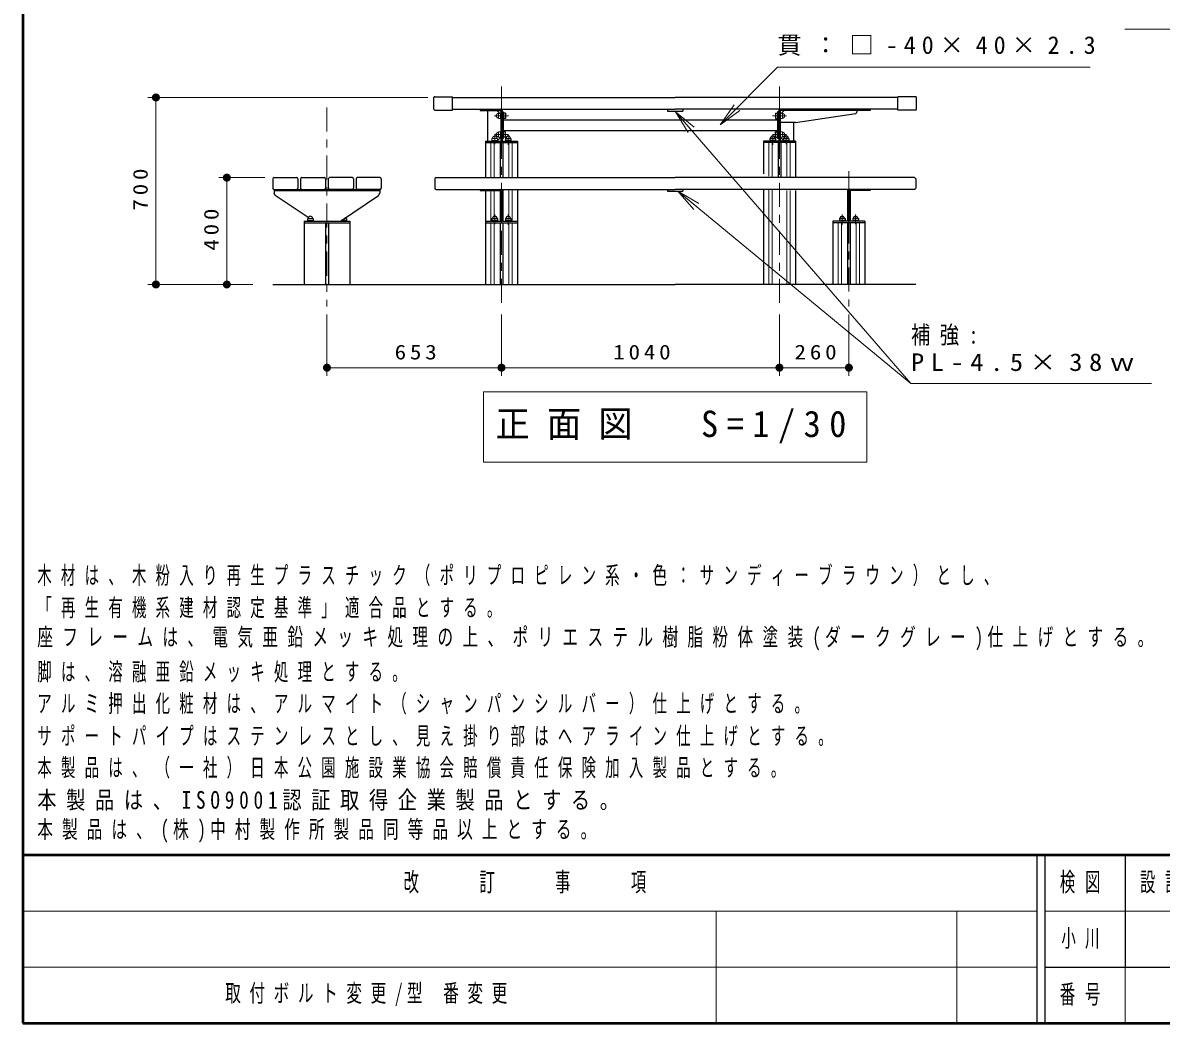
# Model space of a CAD drawing. Units: millimetres on the paper, with parts at other scales. Extents: x -365 to 0, y 0 to 257.
# Drawn here: x -365 to -223, y 0 to 124.8 of the extents above; entities that cross this region are included whole.
import ezdxf

# ---------------------------------------------------------------- set-up
doc = ezdxf.new("R2010")
doc.units = ezdxf.units.MM
doc.linetypes.add('USER1', pattern=[4.5, 2.5, -2])
doc.linetypes.add('USER2', pattern=[6, 3, -1, 1, -1])
doc.layers.add('LY_1', color=7, linetype='Continuous', lineweight=25)
doc.layers.add('LY_4', color=7, linetype='Continuous', lineweight=13)
doc.styles.add('ＭＳ ゴシック', font='')
doc.styles.get('ＭＳ ゴシック').set_extended_font_data('MS Gothic')

# ---------------------------------------------------------------- blocks, each defined once
blk = doc.blocks.new('filled_dot')
at = {"color": 0, "linetype": 'Continuous', "lineweight": -2, "const_width": 1.25}
blk.add_lwpolyline([(-0.625, 0, 1), (0.625, 0, 1)], format="xyb", close=True, dxfattribs=at)

msp = doc.modelspace()

# ---------------------------------------------------------------- linework, layer by layer
at = {"layer": 'LY_1', "linetype": 'USER2', "lineweight": 13}
for p, q in [((-305.288, 116.884), (-305.288, 89.455)), ((-270.622, 116.884), (-270.622, 89.455)), ((-327.055, 114.285), (-327.055, 89.455)), ((-306.154, 113.234), (-304.433, 113.234)), ((-269.756, 113.234), (-271.477, 113.234)), ((-306.154, 110.901), (-304.433, 110.901)), ((-306.122, 110.935), (-306.122, 109.709)), ((-304.455, 110.935), (-304.455, 109.616)), ((-269.756, 110.901), (-271.477, 110.901)), ((-271.455, 110.935), (-271.455, 109.616)), ((-269.788, 110.935), (-269.788, 109.709)), ((-261.955, 106.312), (-261.955, 89.455)), ((-306.122, 100.935), (-306.122, 99.709)), ((-304.455, 100.935), (-304.455, 99.616)), ((-262.788, 100.935), (-262.788, 99.616)), ((-261.122, 100.935), (-261.122, 99.709))]:
    msp.add_line(p, q, dxfattribs=at)
at = {"layer": 'LY_1', "lineweight": 13}
for p, q in [((-314.455, 115.518), (-349.39, 115.518)), ((-348.39, 92.184), (-348.39, 115.518)), ((-283.586, 113.739), (-281.622, 111.471)), ((-283.586, 113.739), (-281.244, 111.798)), ((-282, 111.144), (-283.586, 113.739)), ((-283.586, 113.739), (-254.212, 79.824)), ((-278.032, 112.116), (-276.265, 114.591)), ((-278.032, 112.116), (-275.911, 114.237)), ((-275.557, 113.884), (-278.032, 112.116)), ((-306.622, 109.884), (-306.622, 105.518)), ((-306.211, 109.884), (-306.211, 105.518)), ((-304.365, 109.884), (-304.365, 105.518)), ((-303.955, 109.884), (-303.955, 105.518)), ((-271.955, 109.884), (-271.955, 105.718)), ((-271.545, 109.884), (-271.545, 105.518)), ((-269.698, 109.884), (-269.698, 105.518)), ((-269.288, 109.884), (-269.288, 105.518)), ((-334.822, 105.518), (-340.545, 105.518)), ((-339.545, 92.184), (-339.545, 105.518)), ((-306.622, 103.901), (-306.622, 100.084)), ((-306.211, 103.901), (-306.211, 100.686)), ((-304.365, 104.051), (-304.365, 100.686)), ((-303.955, 104.051), (-303.955, 100.084)), ((-283.297, 103.825), (-280.983, 101.916)), ((-283.297, 103.825), (-280.665, 102.302)), ((-281.302, 101.53), (-283.297, 103.825)), ((-271.955, 104.051), (-271.955, 92.184)), ((-271.545, 104.051), (-271.545, 92.184)), ((-269.698, 103.901), (-269.698, 92.184)), ((-269.288, 103.901), (-269.288, 92.184)), ((-306.622, 99.884), (-306.622, 92.184)), ((-306.211, 99.884), (-306.211, 92.184)), ((-304.365, 99.884), (-304.365, 92.184)), ((-303.955, 99.884), (-303.955, 92.184)), ((-263.288, 99.884), (-263.288, 92.184)), ((-262.878, 99.884), (-262.878, 92.184)), ((-261.032, 99.884), (-261.032, 92.184)), ((-260.622, 99.884), (-260.622, 92.184)), ((-336.288, 92.184), (-349.39, 92.184)), ((-336.288, 92.184), (-340.545, 92.184)), ((-327.055, 88.455), (-327.055, 80.804)), ((-305.288, 88.455), (-305.288, 80.804)), ((-305.288, 88.455), (-305.288, 80.804)), ((-270.622, 88.455), (-270.622, 80.804)), ((-261.955, 88.455), (-261.955, 80.804)), ((-305.288, 81.804), (-327.055, 81.804)), ((-270.622, 81.804), (-305.288, 81.804)), ((-261.955, 81.804), (-270.622, 81.804)), ((-307.522, 78.796), (-307.522, 69.996)), ((-259.722, 78.796), (-307.522, 78.796)), ((-259.722, 69.996), (-259.722, 78.796)), ((-307.522, 69.996), (-259.722, 69.996))]:
    msp.add_line(p, q, dxfattribs=at)
at = {"layer": 'LY_1'}
for p, q in [((-313.722, 114.051), (-313.722, 115.518)), ((-313.622, 115.618), (-311.388, 115.618)), ((-311.388, 113.951), (-311.388, 115.618)), ((-311.388, 115.518), (-283.622, 115.518)), ((-255.855, 115.518), (-283.622, 115.518)), ((-255.855, 113.951), (-255.855, 115.618)), ((-253.621, 115.618), (-255.855, 115.618)), ((-253.521, 114.051), (-253.521, 115.518)), ((-313.622, 113.951), (-311.388, 113.951)), ((-311.388, 114.051), (-283.622, 114.051)), ((-307.955, 114.051), (-307.955, 113.901)), ((-307.955, 113.901), (-305.363, 113.901)), ((-307.03, 113.901), (-307.03, 110.084)), ((-305.863, 113.901), (-305.363, 113.401)), ((-305.363, 113.901), (-305.363, 110.084)), ((-305.213, 113.901), (-305.213, 110.084)), ((-305.213, 113.734), (-305.063, 113.734)), ((-305.063, 113.734), (-305.063, 110.401)), ((-284.572, 114.051), (-284.572, 113.826)), ((-284.572, 113.826), (-282.672, 113.826)), ((-255.855, 114.051), (-283.622, 114.051)), ((-282.672, 114.051), (-282.672, 113.826)), ((-270.847, 113.734), (-270.847, 110.401)), ((-270.697, 113.734), (-270.847, 113.734)), ((-270.697, 113.901), (-270.697, 110.084)), ((-259.288, 113.901), (-270.547, 113.901)), ((-270.547, 113.901), (-270.547, 110.084)), ((-270.047, 113.901), (-270.547, 113.401)), ((-260.955, 113.901), (-260.955, 113.702)), ((-259.288, 114.051), (-259.288, 113.901)), ((-253.621, 113.951), (-255.855, 113.951)), ((-305.03, 113.584), (-305.063, 113.584)), ((-305.03, 112.884), (-305.063, 112.884)), ((-305.063, 112.734), (-270.847, 112.734)), ((-305.03, 113.584), (-305.03, 112.884)), ((-304.797, 113.568), (-305.03, 113.568)), ((-304.797, 112.901), (-305.03, 112.901)), ((-304.797, 113.568), (-304.797, 112.901)), ((-271.113, 113.568), (-270.88, 113.568)), ((-271.113, 113.568), (-271.113, 112.901)), ((-271.113, 112.901), (-270.88, 112.901)), ((-270.88, 113.584), (-270.847, 113.584)), ((-270.88, 113.584), (-270.88, 112.884)), ((-270.88, 112.884), (-270.847, 112.884)), ((-268.622, 112.401), (-270.547, 112.401)), ((-268.88, 112.362), (-268.88, 110.084)), ((-268.622, 112.401), (-261.086, 113.539)), ((-305.063, 111.401), (-270.847, 111.401)), ((-305.03, 111.251), (-305.063, 111.251)), ((-305.03, 110.551), (-305.03, 111.251)), ((-304.797, 111.234), (-305.03, 111.234)), ((-304.797, 110.568), (-304.797, 111.234)), ((-271.113, 110.568), (-271.113, 111.234)), ((-271.113, 111.234), (-270.88, 111.234)), ((-270.88, 110.551), (-270.88, 111.251)), ((-270.88, 111.251), (-270.847, 111.251)), ((-307.288, 110.084), (-307.288, 105.518)), ((-307.288, 110.084), (-303.288, 110.084)), ((-307.288, 109.884), (-303.288, 109.884)), ((-305.363, 110.584), (-305.863, 110.084)), ((-305.455, 109.884), (-305.455, 105.518)), ((-305.213, 110.401), (-305.063, 110.401)), ((-305.122, 109.884), (-305.122, 105.518)), ((-305.03, 110.551), (-305.063, 110.551)), ((-304.797, 110.568), (-305.03, 110.568)), ((-304.805, 110.418), (-304.105, 110.418)), ((-304.805, 110.418), (-304.805, 110.084)), ((-304.805, 110.151), (-304.105, 110.151)), ((-304.105, 110.418), (-304.105, 110.084)), ((-303.288, 110.084), (-303.288, 105.518)), ((-272.622, 110.084), (-272.622, 105.974)), ((-268.622, 110.084), (-272.622, 110.084)), ((-268.622, 109.884), (-272.622, 109.884)), ((-271.105, 110.418), (-271.805, 110.418)), ((-271.805, 110.418), (-271.805, 110.084)), ((-271.105, 110.151), (-271.805, 110.151)), ((-271.113, 110.568), (-270.88, 110.568)), ((-271.105, 110.418), (-271.105, 110.084)), ((-270.88, 110.551), (-270.847, 110.551)), ((-270.697, 110.401), (-270.847, 110.401)), ((-270.788, 109.884), (-270.788, 105.518)), ((-270.547, 110.584), (-270.047, 110.084)), ((-270.455, 109.884), (-270.455, 105.518)), ((-270.138, 110.418), (-270.138, 110.084)), ((-269.438, 110.418), (-270.138, 110.418)), ((-269.438, 110.151), (-270.138, 110.151)), ((-269.438, 110.418), (-269.438, 110.084)), ((-268.622, 110.084), (-268.622, 105.518)), ((-333.821, 105.351), (-333.821, 104.218)), ((-333.655, 105.518), (-330.855, 105.518)), ((-330.688, 105.351), (-330.688, 104.218)), ((-330.355, 105.351), (-330.355, 104.218)), ((-330.188, 105.518), (-327.388, 105.518)), ((-327.222, 105.351), (-327.222, 104.218)), ((-326.888, 105.351), (-326.888, 104.218)), ((-323.922, 105.518), (-326.722, 105.518)), ((-323.755, 105.351), (-323.755, 104.218)), ((-323.422, 105.351), (-323.422, 104.218)), ((-320.455, 105.518), (-323.255, 105.518)), ((-320.288, 105.351), (-320.288, 104.218)), ((-313.622, 105.351), (-313.622, 104.218)), ((-313.455, 105.518), (-283.622, 105.518)), ((-253.788, 105.518), (-283.622, 105.518)), ((-253.622, 105.351), (-253.622, 104.218)), ((-333.655, 104.051), (-330.855, 104.051)), ((-333.638, 104.051), (-320.388, 104.051)), ((-333.638, 104.051), (-333.638, 103.568)), ((-333.638, 103.901), (-320.472, 103.901)), ((-330.188, 104.051), (-327.388, 104.051)), ((-323.922, 104.051), (-326.722, 104.051)), ((-320.455, 104.051), (-323.255, 104.051)), ((-320.472, 104.051), (-320.472, 103.568)), ((-313.455, 104.051), (-283.622, 104.051)), ((-307.955, 104.051), (-307.955, 103.901)), ((-307.955, 103.901), (-305.363, 103.901)), ((-307.288, 103.901), (-307.288, 92.184)), ((-305.455, 103.901), (-305.455, 100.084)), ((-305.363, 103.901), (-305.363, 100.084)), ((-305.213, 103.901), (-305.213, 100.084)), ((-305.122, 104.051), (-305.122, 100.084)), ((-303.288, 104.051), (-303.288, 92.184)), ((-284.572, 104.051), (-284.572, 103.826)), ((-284.572, 103.826), (-282.672, 103.826)), ((-253.788, 104.051), (-283.622, 104.051)), ((-282.672, 104.051), (-282.672, 103.826)), ((-272.622, 104.051), (-272.622, 92.184)), ((-268.622, 103.901), (-268.622, 92.184)), ((-262.122, 104.051), (-262.122, 100.084)), ((-262.03, 103.901), (-262.03, 100.084)), ((-259.288, 103.901), (-261.88, 103.901)), ((-261.88, 103.901), (-261.88, 100.084)), ((-261.788, 103.901), (-261.788, 100.084)), ((-259.288, 104.051), (-259.288, 103.901)), ((-333.5, 103.308), (-333.638, 103.568)), ((-329.395, 100.538), (-333.5, 103.308)), ((-325.388, 100.084), (-320.61, 103.308)), ((-320.61, 103.308), (-320.472, 103.568)), ((-329.888, 100.084), (-324.222, 100.084)), ((-329.888, 100.084), (-329.888, 92.184)), ((-329.888, 99.884), (-324.222, 99.884)), ((-329.488, 100.418), (-329.488, 100.084)), ((-329.488, 100.418), (-328.788, 100.418)), ((-329.488, 100.151), (-328.788, 100.151)), ((-328.788, 100.418), (-328.788, 100.084)), ((-327.222, 99.884), (-327.222, 92.184)), ((-326.855, 99.884), (-326.855, 92.184)), ((-325.322, 100.129), (-325.322, 100.084)), ((-324.622, 100.151), (-325.289, 100.151)), ((-324.622, 100.418), (-324.894, 100.418)), ((-324.622, 100.418), (-324.622, 100.084)), ((-324.222, 100.084), (-324.222, 92.184)), ((-307.288, 100.084), (-303.288, 100.084)), ((-307.288, 99.884), (-303.288, 99.884)), ((-306.472, 100.418), (-306.472, 100.084)), ((-306.472, 100.418), (-305.772, 100.418)), ((-306.472, 100.151), (-305.772, 100.151)), ((-305.772, 100.418), (-305.772, 100.084)), ((-305.455, 99.884), (-305.455, 92.184)), ((-305.122, 99.884), (-305.122, 92.184)), ((-304.805, 100.418), (-304.105, 100.418)), ((-304.805, 100.418), (-304.805, 100.084)), ((-304.805, 100.151), (-304.105, 100.151)), ((-304.105, 100.418), (-304.105, 100.084)), ((-263.955, 100.084), (-263.955, 92.184)), ((-259.955, 100.084), (-263.955, 100.084)), ((-259.955, 99.884), (-263.955, 99.884)), ((-262.438, 100.418), (-263.138, 100.418)), ((-263.138, 100.418), (-263.138, 100.084)), ((-262.438, 100.151), (-263.138, 100.151)), ((-262.438, 100.418), (-262.438, 100.084)), ((-262.122, 99.884), (-262.122, 92.184)), ((-261.788, 99.884), (-261.788, 92.184)), ((-261.472, 100.418), (-261.472, 100.084)), ((-260.772, 100.418), (-261.472, 100.418)), ((-260.772, 100.151), (-261.472, 100.151)), ((-260.772, 100.418), (-260.772, 100.084)), ((-259.955, 100.084), (-259.955, 92.184)), ((-333.822, 92.184), (-283.622, 92.184)), ((-253.622, 92.184), (-283.622, 92.184))]:
    msp.add_line(p, q, dxfattribs=at)
at = {"layer": 'LY_1', "color": 211}
msp.add_line((-259.455, 115.518), (-259.788, 115.518), dxfattribs=at)
at = {"layer": 'LY_1', "linetype": 'USER1', "lineweight": 13}
for p, q in [((-305.663, 113.568), (-305.397, 113.568)), ((-305.663, 113.568), (-305.663, 112.901)), ((-305.663, 112.901), (-305.397, 112.901)), ((-305.397, 113.584), (-305.363, 113.584)), ((-305.397, 113.584), (-305.397, 112.884)), ((-305.397, 112.884), (-305.363, 112.884)), ((-270.513, 113.584), (-270.547, 113.584)), ((-270.513, 112.884), (-270.547, 112.884)), ((-270.513, 113.584), (-270.513, 112.884)), ((-270.247, 113.568), (-270.513, 113.568)), ((-270.247, 112.901), (-270.513, 112.901)), ((-270.247, 113.568), (-270.247, 112.901)), ((-305.663, 111.234), (-305.397, 111.234)), ((-305.663, 110.568), (-305.663, 111.234)), ((-305.397, 111.251), (-305.363, 111.251)), ((-305.397, 110.551), (-305.397, 111.251)), ((-270.513, 111.251), (-270.547, 111.251)), ((-270.513, 110.551), (-270.513, 111.251)), ((-270.247, 111.234), (-270.513, 111.234)), ((-270.247, 110.568), (-270.247, 111.234)), ((-306.472, 110.418), (-306.472, 110.084)), ((-306.472, 110.418), (-305.772, 110.418)), ((-306.472, 110.151), (-305.772, 110.151)), ((-305.772, 110.418), (-305.772, 110.084)), ((-305.663, 110.568), (-305.397, 110.568)), ((-305.397, 110.551), (-305.363, 110.551)), ((-270.513, 110.551), (-270.547, 110.551)), ((-270.247, 110.568), (-270.513, 110.568))]:
    msp.add_line(p, q, dxfattribs=at)
at = {"layer": 'LY_1', "lineweight": 13}
for points in [[(-185.751, 95.465), (-203.364, 124.03), (-227.523, 124.03)], [(-278.032, 112.116), (-270.856, 119.292), (-231.856, 119.292)], [(-283.297, 103.825), (-254.212, 79.824), (-224.212, 79.824)]]:
    msp.add_lwpolyline(points, dxfattribs=at)
at = {"layer": 'LY_1'}
for centre, radius, start, end in [((-313.622, 115.518), 0.1, 90, 180), ((-253.621, 115.518), 0.1, 0, 90), ((-313.622, 114.051), 0.1, 180, 270), ((-305.363, 113.901), 0.15, 0, 90), ((-270.547, 113.901), 0.15, 90, 180), ((-261.122, 113.702), 0.167, 282.26474, 0), ((-253.621, 114.051), 0.1, 270, 0), ((-304.455, 110.418), 0.283, 0, 180), ((-271.455, 110.418), 0.283, 360, 180), ((-269.788, 110.418), 0.283, 360, 180), ((-333.655, 105.351), 0.167, 90, 180), ((-330.855, 105.351), 0.167, 0, 90), ((-330.188, 105.351), 0.167, 90, 180), ((-327.388, 105.351), 0.167, 0, 90), ((-326.722, 105.351), 0.167, 90, 180), ((-323.922, 105.351), 0.167, 360, 90), ((-323.255, 105.351), 0.167, 90, 180), ((-320.455, 105.351), 0.167, 360, 90), ((-313.455, 105.351), 0.167, 90, 180), ((-253.788, 105.351), 0.167, 360, 90), ((-333.655, 104.218), 0.167, 179.99999, 270), ((-330.855, 104.218), 0.167, 270, 0), ((-330.188, 104.218), 0.167, 179.99999, 270), ((-327.388, 104.218), 0.167, 270, 0), ((-326.722, 104.218), 0.167, 180, 270), ((-323.922, 104.218), 0.167, 270, 0.00001), ((-323.255, 104.218), 0.167, 180, 270), ((-320.455, 104.218), 0.167, 270, 0.00001), ((-313.455, 104.218), 0.167, 179.99999, 270), ((-305.363, 103.901), 0.15, 0, 90), ((-261.88, 103.901), 0.15, 90, 180), ((-253.788, 104.218), 0.167, 270, 0.00001), ((-329.138, 100.418), 0.283, 359.99999, 179.99999), ((-324.972, 100.418), 0.283, 0.00001, 25.20722), ((-306.122, 100.418), 0.283, 0, 180), ((-304.455, 100.418), 0.283, 0, 180), ((-262.788, 100.418), 0.283, 360, 180), ((-261.122, 100.418), 0.283, 360, 180)]:
    msp.add_arc(centre, radius, start, end, dxfattribs=at)
at = {"layer": 'LY_1', "linetype": 'USER1', "lineweight": 13}
for centre, start, end in [((-305.663, 113.234), 89.99999, 270), ((-270.247, 113.234), 270, 90), ((-305.663, 110.901), 89.99999, 270), ((-270.247, 110.901), 270, 90), ((-306.122, 110.418), 0, 180)]:
    msp.add_arc(centre, 0.283, start, end, dxfattribs=at)
at = {"layer": 'LY_4', "lineweight": 50}
for p, q in [((-365, 257), (-365, 0)), ((-365, 21), (0, 21)), ((-365, 0), (0, 0))]:
    msp.add_line(p, q, dxfattribs=at)
at = {"layer": 'LY_4', "color": 211, "lineweight": 25}
for p, q in [((-238.5, 21), (-238.5, 0)), ((-237.5, 21), (-237.5, 0)), ((-227.5, 21), (-227.5, 7)), ((-237.5, 7), (0, 7))]:
    msp.add_line(p, q, dxfattribs=at)
at = {"layer": 'LY_4'}
for p, q in [((-365, 14), (-238.5, 14)), ((-278.5, 14), (-278.5, 0)), ((-248.5, 14), (-248.5, 0)), ((-237.5, 14), (-182.5, 14)), ((-365, 7), (-238.5, 7)), ((-227.5, 7), (-227.5, 0))]:
    msp.add_line(p, q, dxfattribs=at)

# ---------------------------------------------------------------- block references
at = {"layer": 'LY_1', "lineweight": 13, "xscale": 0.4, "yscale": 0.4}
for p, rotation in [((-348.39, 115.518), 270), ((-339.545, 105.518), 270), ((-348.39, 92.184), 90), ((-339.545, 92.184), 90), ((-305.288, 81.804), 180), ((-270.622, 81.804), 180), ((-261.955, 81.804), 180)]:
    msp.add_blockref('filled_dot', p, dxfattribs=dict(at, rotation=rotation))
for p in [(-327.055, 81.804), (-305.288, 81.804), (-270.622, 81.804)]:
    msp.add_blockref('filled_dot', p, dxfattribs=at)

# ---------------------------------------------------------------- texts
at = {"layer": 'LY_1', "style": 'ＭＳ ゴシック'}
for s, insert, char_height, attachment_point in [('\\T1.5;貫：□-40×40×2.3', (-270.856, 121.942), 2.199, 4), ('\\T1.5;\\W0.8;補強:', (-254.212, 85.774), 2.199, 4), ('\\T1.33;\\W1.15;653', (-315.755, 82.804), 1.833, 8), ('\\T1.33;\\W1.15;1040', (-287.534, 82.804), 1.833, 8), ('\\T1.33;\\W1.15;260', (-265.873, 82.804), 1.833, 8), ('\\T1.5;\\W1.1;PL-4.5×38ｗ', (-254.212, 82.474), 2.199, 4), ('\\T1.5;\\W0.95;正面図\u3000S=1/30', (-283.622, 74.396), 3.299, 5), ('\\T1.64;\\W0.6;木材は、木粉入り再生プラスチック（ポリプロピレン系・色：サンディーブラウン）とし、', (-363.187, 54.525), 2.199, 7), ('\\T1.64;\\W0.6;「再生有機系建材認定基準」適合品とする。', (-363.187, 50.525), 2.199, 7), ('\\T1.6;\\W0.65;座フレームは、電気亜鉛メッキ処理の上、ポリエステル樹脂粉体塗装(ダークグレー)仕上げとする。', (-363.187, 46.525), 2.199, 7), ('\\T1.64;\\W0.6;脚は、溶融亜鉛メッキ処理とする。', (-363.187, 42.525), 2.199, 7), ('\\T1.64;\\W0.6;アルミ押出化粧材は、アルマイト（シャンパンシルバー）仕上げとする。', (-363.187, 38.525), 2.199, 7), ('\\T1.64;\\W0.6;サポートパイプはステンレスとし、見え掛り部はヘアライン仕上げとする。', (-363.187, 34.525), 2.199, 7), ('\\T1.64;\\W0.6;本製品は、（一社）日本公園施設業協会賠償責任保険加入製品とする。', (-363.187, 30.525), 2.199, 7), ('\\T1.5;\\W0.8;本製品は、ISO9001認証取得企業製品とする。', (-363.187, 26.525), 2.199, 7), ('\\T1.58;\\W0.65;本製品は、(株)中村製作所製品同等品以上とする。', (-363.187, 22.525), 2.199, 7), ('\\T1.64;\\W0.6;小川', (-232.5, 10.5), 2.199, 5), ('\\T1.55;\\W0.65;取付ボルト変更/型\\~番変更', (-339.75, 3.5), 2.199, 4)]:
    msp.add_mtext(s, dxfattribs=dict(at, insert=insert, char_height=char_height, attachment_point=attachment_point))
at = {"layer": 'LY_1', "char_height": 1.833, "attachment_point": 8, "rotation": 90, "style": 'ＭＳ ゴシック'}
for s, insert in [('\\T1.33;\\W1.15;700', (-349.39, 104.268)), ('\\T1.33;\\W1.15;400', (-340.545, 99.268))]:
    msp.add_mtext(s, dxfattribs=dict(at, insert=insert))
at = {"layer": 'LY_4', "color": 4, "char_height": 2.346, "attachment_point": 5, "style": 'ＭＳ ゴシック'}
for s, insert in [('\\T1.64;\\W0.6;改\u3000\u3000訂\u3000\u3000事\u3000\u3000項', (-301.75, 17.5)), ('\\T1.64;\\W0.6;検図', (-232.5, 17.5)), ('\\T1.64;\\W0.6;設計', (-222.5, 17.5)), ('\\T1.64;\\W0.6;番号', (-232.5, 3.5))]:
    msp.add_mtext(s, dxfattribs=dict(at, insert=insert))

doc.saveas('drawing.dxf')
